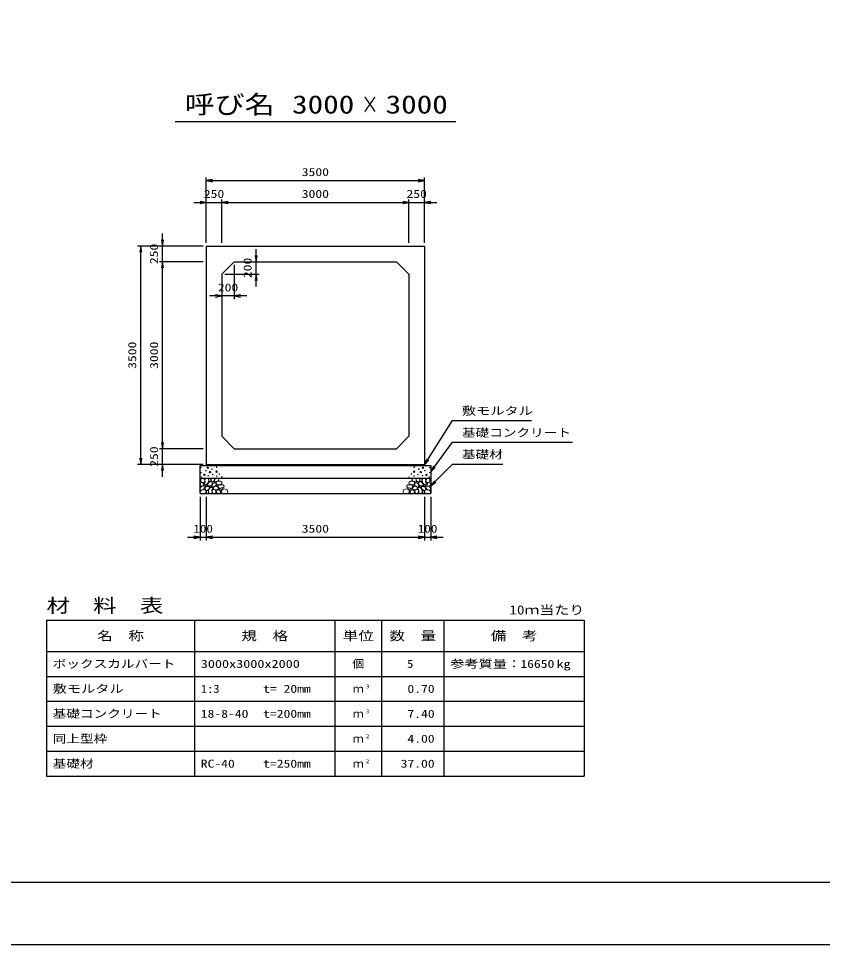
# Model space of a CAD drawing. Units: millimetres at full size. Extents: x 0 to 42050, y 0 to 29700.
# Drawn here: x 16265 to 29157, y 0 to 14850 of the extents above; entities that cross this region are included whole.
import ezdxf
from ezdxf.enums import TextEntityAlignment as Align

# ---------------------------------------------------------------- set-up
doc = ezdxf.new("R2010")
doc.units = ezdxf.units.MM
for name, color, linetype, lineweight in [('D-DCR-HCHn', 4, 'Continuous', 9), ('D-MTR-FRAM', 7, 'Continuous', 25), ('D-MTR-LINE', 7, 'Continuous', 25), ('D-STR-DIM', 7, 'Continuous', 25), ('D-STR-STRn', 1, 'Continuous', 25), ('D-STR-TXT', 7, 'Continuous', 25), ('D-TTL', 2, 'Continuous', 25), ('D-TTL-TXT', 7, 'Continuous', 25)]:
    doc.layers.add(name, color=color, linetype=linetype, lineweight=lineweight)
doc.layers.add('D-MTR', color=7, linetype='Continuous')
doc.layers.add('D-MTR-TXT', color=7, linetype='Continuous')
doc.styles.add('ＭＳ ゴシック', font='')
doc.styles.get('ＭＳ ゴシック').set_extended_font_data('MS Gothic')

# ---------------------------------------------------------------- blocks, each defined once
blk = doc.blocks.new('open_arrow')
at = {"color": 0, "linetype": 'Continuous', "lineweight": -2}
blk.add_lwpolyline([(7.5, 1.25), (0, 0), (7.5, -1.25)], dxfattribs=at)

msp = doc.modelspace()

# ---------------------------------------------------------------- linework, layer by layer
at = {"layer": 'D-DCR-HCHn'}
for points in [[(19238.998, 7469.493), (19212.994, 7475.271), (19189.879, 7463.714), (19186.99, 7437.71), (19192.769, 7417.485), (19221.662, 7408.817), (19241.887, 7408.817), (19250.555, 7423.263), (19250.555, 7455.046)], [(19262.112, 7472.382), (19253.444, 7446.378), (19256.334, 7417.485), (19236.109, 7385.702), (19262.112, 7371.256), (19291.006, 7385.702), (19308.342, 7408.817), (19314.12, 7446.378), (19308.342, 7466.603), (19291.006, 7475.271)], [(19317.01, 7466.603), (19317.01, 7431.931), (19331.456, 7423.263), (19345.903, 7431.931), (19348.792, 7452.157), (19345.903, 7469.493), (19325.678, 7475.271)], [(19365.601, 7418.845), (19353.999, 7426.941), (19352.006, 7454.16), (19361.557, 7475.616), (19385.582, 7478.128), (19405.263, 7472.156), (19406.848, 7460.53), (19404.014, 7436.921), (19388.752, 7427.586)], [(19381.681, 7394.73), (19393.297, 7400.817), (19404.296, 7406.161), (19410.86, 7419.065), (19405.554, 7427.961), (19395.968, 7430.014), (19380.137, 7421.115), (19368.42, 7412.605), (19369.515, 7404.944), (19373.895, 7397.527)], [(19431.239, 7411.998), (19441.02, 7423.092), (19458.359, 7429.342), (19472.287, 7438.717), (19476.55, 7453.49), (19470.013, 7467.695), (19456.369, 7476.218), (19440.845, 7477.886), (19425.522, 7475.424), (19415.719, 7466.98), (19408.918, 7449.457), (19407.379, 7432.722), (19411.1, 7422.871), (19413.729, 7413.23), (19422.948, 7409.842)], [(19452.727, 7372.135), (19442.952, 7375.066), (19438.675, 7380.928), (19435.905, 7396.938), (19439.816, 7418.619), (19465.776, 7428.926), (19495.648, 7428.926), (19523.03, 7413.998), (19527.653, 7398.004), (19523.385, 7386.63), (19510.583, 7381.299), (19489.247, 7377.745), (19462.931, 7372.013)], [(22597.273, 7372.135), (22607.048, 7375.066), (22611.325, 7380.928), (22614.095, 7396.938), (22610.184, 7418.619), (22584.224, 7428.926), (22554.352, 7428.926), (22526.97, 7413.998), (22522.347, 7398.004), (22526.615, 7386.63), (22539.417, 7381.299), (22560.753, 7377.745), (22587.069, 7372.013)], [(22618.761, 7411.998), (22608.98, 7423.092), (22591.641, 7429.342), (22577.713, 7438.717), (22573.45, 7453.49), (22579.987, 7467.695), (22593.631, 7476.218), (22609.155, 7477.886), (22624.478, 7475.424), (22634.281, 7466.98), (22641.082, 7449.457), (22642.621, 7432.722), (22638.9, 7422.871), (22636.271, 7413.23), (22627.052, 7409.842)], [(22668.319, 7394.73), (22656.703, 7400.817), (22645.704, 7406.161), (22639.14, 7419.065), (22644.446, 7427.961), (22654.032, 7430.014), (22669.863, 7421.115), (22681.58, 7412.605), (22680.485, 7404.944), (22676.105, 7397.527)], [(22684.399, 7418.845), (22696.001, 7426.941), (22697.994, 7454.16), (22688.443, 7475.616), (22664.418, 7478.128), (22644.737, 7472.156), (22643.152, 7460.53), (22645.986, 7436.921), (22661.248, 7427.586)], [(22732.99, 7466.603), (22732.99, 7431.931), (22718.544, 7423.263), (22704.097, 7431.931), (22701.208, 7452.157), (22704.097, 7469.493), (22724.322, 7475.271)], [(22787.888, 7472.382), (22796.556, 7446.378), (22793.666, 7417.485), (22813.891, 7385.702), (22787.888, 7371.256), (22758.994, 7385.702), (22741.658, 7408.817), (22735.88, 7446.378), (22741.658, 7466.603), (22758.994, 7475.271)], [(22811.002, 7469.493), (22837.006, 7475.271), (22860.121, 7463.714), (22863.01, 7437.71), (22857.231, 7417.485), (22828.338, 7408.817), (22808.113, 7408.817), (22799.445, 7423.263), (22799.445, 7455.046)], [(19184.101, 7397.26), (19175.433, 7371.256), (19186.99, 7353.92), (19215.883, 7351.03), (19235.61, 7359.499), (19227.441, 7379.924), (19233.219, 7391.481), (19221.662, 7403.038), (19204.326, 7408.817)], [(19238.944, 7301.261), (19260.346, 7333.365), (19257.671, 7341.39), (19228.243, 7349.416), (19201.49, 7346.741), (19182.763, 7330.689), (19180.087, 7311.962), (19182.763, 7293.235), (19204.165, 7287.884)], [(19249.645, 7234.378), (19268.372, 7242.404), (19273.723, 7269.157), (19263.021, 7287.884), (19244.294, 7293.235), (19220.217, 7290.56), (19193.464, 7279.859), (19180.087, 7263.807), (19180.087, 7245.08), (19188.113, 7234.378), (19220.217, 7237.054)], [(19267.891, 7371.256), (19253.444, 7359.698), (19259.223, 7351.03), (19279.448, 7351.03), (19288.116, 7353.92), (19293.895, 7365.477), (19285.227, 7374.145)], [(19313.852, 7301.261), (19327.229, 7333.365), (19316.527, 7346.741), (19284.424, 7346.741), (19271.047, 7341.39), (19257.671, 7322.663), (19257.671, 7306.612), (19271.047, 7285.209), (19287.099, 7282.534)], [(19308.502, 7242.404), (19308.502, 7274.508), (19295.125, 7282.534), (19281.749, 7274.508), (19279.073, 7255.781), (19281.749, 7239.729), (19300.476, 7234.378)], [(19311.231, 7403.038), (19296.784, 7368.366), (19308.342, 7353.92), (19343.013, 7353.92), (19357.46, 7359.698), (19371.907, 7379.924), (19371.907, 7397.26), (19357.46, 7420.374), (19340.124, 7423.263)], [(19359.332, 7237.054), (19367.358, 7261.131), (19364.683, 7287.884), (19383.41, 7317.313), (19359.332, 7330.689), (19332.579, 7317.313), (19316.527, 7295.91), (19311.177, 7261.131), (19316.527, 7242.404), (19332.579, 7234.378)], [(19353.982, 7330.689), (19367.358, 7341.39), (19362.007, 7349.416), (19343.28, 7349.416), (19335.254, 7346.741), (19329.904, 7336.04), (19337.93, 7328.014)], [(19383.109, 7333.224), (19370.35, 7337.579), (19369.086, 7365.688), (19379.964, 7390.928), (19410.015, 7405.156), (19432.452, 7399.405), (19433.795, 7368.924), (19423.477, 7356.886), (19395.401, 7341.311)], [(19380.735, 7239.729), (19404.812, 7234.378), (19426.215, 7245.08), (19428.89, 7269.157), (19423.539, 7287.884), (19396.786, 7295.91), (19378.059, 7295.91), (19370.033, 7282.534), (19370.033, 7253.106)], [(19443.981, 7290.925), (19408.607, 7297.521), (19393.56, 7309.658), (19388.808, 7328.655), (19403.492, 7343.022), (19432.102, 7351.082), (19453.749, 7338.154), (19467.74, 7320.74), (19463.78, 7303.062)], [(19462.239, 7353.692), (19462.239, 7364.551), (19455.72, 7369.466), (19444.97, 7370.609), (19436.278, 7367.18), (19433.19, 7356.664), (19440.738, 7348.891), (19450.802, 7344.319), (19460.409, 7348.319)], [(19439.869, 7276.931), (19458.084, 7292.234), (19484.219, 7291.97), (19502.17, 7276.931), (19504.81, 7249.227), (19492.666, 7233.924), (19458.876, 7231.549), (19442.509, 7241.311), (19435.645, 7263.738)], [(19488.634, 7315.297), (19480.545, 7319.592), (19469.424, 7327.928), (19464.874, 7336.518), (19464.874, 7355.212), (19478.523, 7370.37), (19508.349, 7374.159), (19540.449, 7370.117), (19556.12, 7358.585), (19560.164, 7340.462), (19547.761, 7329.388), (19537.436, 7325.361), (19520.312, 7323.128), (19504.987, 7320.305)], [(19509.876, 7277.808), (19497.748, 7283.743), (19491.39, 7290.697), (19492.71, 7307.843), (19502.307, 7316.236), (19522.7, 7321.151), (19539.015, 7321.271), (19544.293, 7309.761), (19532.814, 7299.51), (19522.239, 7290.35), (19518.573, 7281.331)], [(19553.293, 7232.112), (19536.233, 7236.916), (19524.939, 7244.601), (19519.893, 7259.011), (19517.01, 7272.7), (19528.544, 7293.594), (19551.131, 7307.524), (19585.492, 7302), (19612.645, 7291.913), (19619.133, 7261.652), (19613.366, 7239.317), (19586.934, 7232.593)], [(22496.707, 7232.112), (22513.767, 7236.916), (22525.061, 7244.601), (22530.107, 7259.011), (22532.99, 7272.7), (22521.456, 7293.594), (22498.869, 7307.524), (22464.508, 7302), (22437.355, 7291.913), (22430.867, 7261.652), (22436.634, 7239.317), (22463.066, 7232.593)], [(22561.366, 7315.297), (22569.455, 7319.592), (22580.576, 7327.928), (22585.126, 7336.518), (22585.126, 7355.212), (22571.477, 7370.37), (22541.651, 7374.159), (22509.551, 7370.117), (22493.88, 7358.585), (22489.836, 7340.462), (22502.239, 7329.388), (22512.564, 7325.361), (22529.688, 7323.128), (22545.013, 7320.305)], [(22540.124, 7277.808), (22552.252, 7283.743), (22558.61, 7290.697), (22557.29, 7307.843), (22547.693, 7316.236), (22527.3, 7321.151), (22510.985, 7321.271), (22505.707, 7309.761), (22517.186, 7299.51), (22527.761, 7290.35), (22531.427, 7281.331)], [(22610.131, 7276.931), (22591.916, 7292.234), (22565.781, 7291.97), (22547.83, 7276.931), (22545.19, 7249.227), (22557.334, 7233.924), (22591.124, 7231.549), (22607.491, 7241.311), (22614.355, 7263.738)], [(22606.019, 7290.925), (22641.393, 7297.521), (22656.44, 7309.658), (22661.192, 7328.655), (22646.508, 7343.022), (22617.898, 7351.082), (22596.251, 7338.154), (22582.26, 7320.74), (22586.22, 7303.062)], [(22587.761, 7353.692), (22587.761, 7364.551), (22594.28, 7369.466), (22605.03, 7370.609), (22613.722, 7367.18), (22616.81, 7356.664), (22609.262, 7348.891), (22599.198, 7344.319), (22589.591, 7348.319)], [(22666.891, 7333.224), (22679.65, 7337.579), (22680.914, 7365.688), (22670.036, 7390.928), (22639.985, 7405.156), (22617.548, 7399.405), (22616.205, 7368.924), (22626.523, 7356.886), (22654.599, 7341.311)], [(22669.265, 7239.729), (22645.188, 7234.378), (22623.785, 7245.08), (22621.11, 7269.157), (22626.461, 7287.884), (22653.214, 7295.91), (22671.941, 7295.91), (22679.967, 7282.534), (22679.967, 7253.106)], [(22690.668, 7237.054), (22682.642, 7261.131), (22685.317, 7287.884), (22666.59, 7317.313), (22690.668, 7330.689), (22717.421, 7317.313), (22733.473, 7295.91), (22738.823, 7261.131), (22733.473, 7242.404), (22717.421, 7234.378)], [(22738.769, 7403.038), (22753.216, 7368.366), (22741.658, 7353.92), (22706.987, 7353.92), (22692.54, 7359.698), (22678.093, 7379.924), (22678.093, 7397.26), (22692.54, 7420.374), (22709.876, 7423.263)], [(22696.018, 7330.689), (22682.642, 7341.39), (22687.993, 7349.416), (22706.72, 7349.416), (22714.746, 7346.741), (22720.096, 7336.04), (22712.07, 7328.014)], [(22736.148, 7301.261), (22722.771, 7333.365), (22733.473, 7346.741), (22765.576, 7346.741), (22778.953, 7341.39), (22792.329, 7322.663), (22792.329, 7306.612), (22778.953, 7285.209), (22762.901, 7282.534)], [(22741.498, 7242.404), (22741.498, 7274.508), (22754.875, 7282.534), (22768.251, 7274.508), (22770.927, 7255.781), (22768.251, 7239.729), (22749.524, 7234.378)], [(22782.109, 7371.256), (22796.556, 7359.698), (22790.777, 7351.03), (22770.552, 7351.03), (22761.884, 7353.92), (22756.105, 7365.477), (22764.773, 7374.145)], [(22800.355, 7234.378), (22781.628, 7242.404), (22776.277, 7269.157), (22786.979, 7287.884), (22805.706, 7293.235), (22829.783, 7290.56), (22856.536, 7279.859), (22869.913, 7263.807), (22869.913, 7245.08), (22861.887, 7234.378), (22829.783, 7237.054)], [(22811.056, 7301.261), (22789.654, 7333.365), (22792.329, 7341.39), (22821.757, 7349.416), (22848.51, 7346.741), (22867.237, 7330.689), (22869.913, 7311.962), (22867.237, 7293.235), (22845.835, 7287.884)], [(22865.899, 7397.26), (22874.567, 7371.256), (22863.01, 7353.92), (22834.117, 7351.03), (22814.39, 7359.499), (22822.559, 7379.924), (22816.781, 7391.481), (22828.338, 7403.038), (22845.674, 7408.817)]]:
    msp.add_lwpolyline(points, close=True, dxfattribs=at)
for centre, radius in [((19191.091, 7646.145), 4.5), ((19268.437, 7598.641), 4.5), ((19300.004, 7646.145), 11.25), ((19334.996, 7574.955), 11.25), ((19366.563, 7622.459), 4.5), ((19440.741, 7583.204), 11.25), ((19442.197, 7655.221), 4.5), ((22609.259, 7583.204), 11.25), ((22607.803, 7655.221), 4.5), ((22683.437, 7622.459), 4.5), ((22715.004, 7574.955), 11.25), ((22749.996, 7646.145), 11.25), ((22781.563, 7598.641), 4.5), ((22858.909, 7646.145), 4.5), ((19192.803, 7565.879), 4.5), ((19201.905, 7497.286), 4.5), ((19244.855, 7530.444), 11.25), ((19306.552, 7518.646), 4.5), ((19380.06, 7535.807), 4.5), ((19441.763, 7511.675), 4.5), ((19483.942, 7543.293), 4.5), ((19523.193, 7497.037), 4.5), ((22526.807, 7497.037), 4.5), ((22566.058, 7543.293), 4.5), ((22608.237, 7511.675), 4.5), ((22669.94, 7535.807), 4.5), ((22743.448, 7518.646), 4.5), ((22805.145, 7530.444), 11.25), ((22848.095, 7497.286), 4.5), ((22857.197, 7565.879), 4.5)]:
    msp.add_circle(centre, radius, dxfattribs=at)
at = {"layer": 'D-MTR-FRAM'}
for p, q in [((16712.5, 5200), (25337.5, 5200)), ((16712.5, 5200), (16712.5, 2700)), ((25337.5, 5200), (25337.5, 2700)), ((16712.5, 2700), (25337.5, 2700))]:
    msp.add_line(p, q, dxfattribs=at)
at = {"layer": 'D-MTR-LINE'}
for p, q in [((19087.5, 5200), (19087.5, 2700)), ((21337.5, 5200), (21337.5, 2700)), ((22087.5, 5200), (22087.5, 2700)), ((23087.5, 5200), (23087.5, 2700)), ((16712.5, 4700), (25337.5, 4700)), ((16712.5, 4300), (25337.5, 4300)), ((16712.5, 3900), (25337.5, 3900)), ((16712.5, 3500), (25337.5, 3500)), ((16712.5, 3100), (25337.5, 3100))]:
    msp.add_line(p, q, dxfattribs=at)
at = {"layer": 'D-STR-DIM'}
for p, q in [((19275, 11250), (19275, 12300)), ((19275, 12250), (22775, 12250)), ((22775, 11250), (22775, 12300)), ((19075, 11900), (19725, 11900)), ((19275, 11250), (19275, 11950)), ((19525, 11250), (19525, 11950)), ((19525, 11250), (19525, 11950)), ((19525, 11900), (22525, 11900)), ((22325, 11900), (22975, 11900)), ((22525, 11250), (22525, 11950)), ((22525, 11250), (22525, 11950)), ((22775, 11250), (22775, 11950)), ((18575, 10750), (18575, 11400)), ((19225, 11200), (18175, 11200)), ((18225, 7700), (18225, 11200)), ((19225, 11200), (18525, 11200)), ((20075, 10550), (20075, 11150)), ((19225, 10950), (18525, 10950)), ((19225, 10950), (18525, 10950)), ((18575, 7950), (18575, 10950)), ((19725, 10900), (19725, 10350)), ((19775, 10950), (20125, 10950)), ((19525, 10700), (19525, 10350)), ((19575, 10750), (20125, 10750)), ((19925, 10400), (19325, 10400)), ((18575, 7500), (18575, 8150)), ((19225, 7950), (18525, 7950)), ((19225, 7950), (18525, 7950)), ((19225, 7700), (18175, 7700)), ((19225, 7700), (18525, 7700)), ((19175, 7180), (19175, 6480)), ((19275, 7180), (19275, 6480)), ((19275, 7180), (19275, 6480)), ((22775, 7180), (22775, 6480)), ((22775, 7180), (22775, 6480)), ((22875, 7180), (22875, 6480)), ((18975, 6530), (19475, 6530)), ((19275, 6530), (22775, 6530)), ((22575, 6530), (23075, 6530))]:
    msp.add_line(p, q, dxfattribs=at)
at = {"layer": 'D-STR-STRn'}
for p, q in [((19275, 11200), (22775, 11200)), ((19275, 11200), (19275, 7700)), ((22775, 11200), (22775, 7700)), ((19525, 10750), (19725, 10950)), ((19725, 10950), (22325, 10950)), ((22325, 10950), (22525, 10750)), ((19525, 10750), (19525, 8150)), ((22525, 10750), (22525, 8150)), ((19725, 7950), (19525, 8150)), ((22525, 8150), (22325, 7950)), ((19725, 7950), (22325, 7950)), ((19175, 7230), (19175, 7680)), ((19175, 7680), (22875, 7680)), ((19275, 7700), (19275, 7680)), ((19275, 7700), (22775, 7700)), ((22775, 7700), (22775, 7680)), ((22875, 7680), (22875, 7230)), ((19175, 7480), (22875, 7480)), ((19175, 7230), (22875, 7230))]:
    msp.add_line(p, q, dxfattribs=at)
at = {"layer": 'D-STR-TXT'}
for points in [[(22775, 7690), (23225, 8405), (23325, 8405), (24491.624, 8405)], [(22875, 7580), (23225, 8055), (23325, 8055), (25150.761, 8055)], [(22875, 7355), (23225, 7705), (23325, 7705), (24032.36, 7705)]]:
    msp.add_lwpolyline(points, dxfattribs=at)
at = {"layer": 'D-TTL'}
for points in [[(0, 0), (42050, 0), (42050, 29700), (0, 29700)], [(1000, 1000), (41050, 1000), (41050, 28700), (1000, 28700)]]:
    msp.add_lwpolyline(points, close=True, dxfattribs=at)
at = {"layer": 'D-TTL-TXT'}
msp.add_line((18775, 13200), (23275, 13200), dxfattribs=at)

# ---------------------------------------------------------------- block references
at = {"layer": 'D-STR-DIM', "xscale": 13.3, "yscale": 13.3}
for p in [(19275, 12250), (19525, 11900), (19525, 11900), (22775, 11900), (19725, 10400), (19275, 6530), (19275, 6530), (22875, 6530)]:
    msp.add_blockref('open_arrow', p, dxfattribs=at)
for p, rotation in [((22775, 12250), 180), ((19275, 11900), 180), ((22525, 11900), 180), ((22525, 11900), 180), ((18575, 11200), 90), ((18225, 11200), 270), ((20075, 10950), 90), ((18575, 10950), 270), ((18575, 10950), 270), ((20075, 10750), 270), ((19525, 10400), 180), ((18575, 7950), 90), ((18575, 7950), 90), ((18225, 7700), 90), ((18575, 7700), 270), ((19175, 6530), 180), ((22775, 6530), 180), ((22775, 6530), 180)]:
    msp.add_blockref('open_arrow', p, dxfattribs=dict(at, rotation=rotation))
at = {"layer": 'D-STR-TXT', "xscale": 13.3, "yscale": 13.3}
for p, rotation in [((22775, 7690), 57.8), ((22875, 7580), 53.6), ((22875, 7355), 45)]:
    msp.add_blockref('open_arrow', p, dxfattribs=dict(at, rotation=rotation))

# ---------------------------------------------------------------- texts
at = {"layer": 'D-MTR', "style": 'ＭＳ ゴシック', "width": 1.25}
msp.add_text('材\u3000料\u3000表', height=219.9, dxfattribs=at).set_placement((16712.5, 5260), align=Align.BOTTOM_LEFT)
at = {"layer": 'D-MTR', "style": 'ＭＳ ゴシック', "width": 1.2}
msp.add_text('10ｍ当たり', height=146.6, dxfattribs=at).set_placement((25337.5, 5248.333), align=Align.BOTTOM_RIGHT)
at = {"layer": 'D-MTR-TXT', "style": 'ＭＳ ゴシック'}
for s, height, width, p in [('名\u3000称', 146.6, 1.25, (17900, 4950)), ('規\u3000格', 146.6, 1.25, (20212.5, 4950)), ('単位', 146.6, 1.25, (21712.5, 4950)), ('数\u3000量', 146.6, 1.25, (22587.5, 4950)), ('備\u3000考', 146.6, 1.25, (24212.5, 4950)), ('個', 128.3, 1.1, (21712.5, 4500))]:
    msp.add_text(s, height=height, dxfattribs=dict(at, width=width)).set_placement(p, align=Align.MIDDLE_CENTER)
for s, width, p in [('ボックスカルバート', 1.25, (16812.5, 4500)), ('3000x3000x2000', 1.3, (19187.5, 4500)), ('参考質量：     kg', 1.3, (23187.5, 4500)), ('敷モルタル', 1.3, (16812.5, 4100)), ('1:3', 1.15, (19187.5, 4100)), ('t= 20mm', 1.25, (20187.5, 4100)), ('基礎コンクリート', 1.25, (16812.5, 3700)), ('18-8-40', 1.25, (19187.5, 3700)), ('t=200mm', 1.25, (20187.5, 3700)), ('同上型枠', 1.25, (16812.5, 3300)), ('基礎材', 1.25, (16812.5, 2900)), ('RC-40', 1.25, (19187.5, 2900)), ('t=250mm', 1.25, (20187.5, 2900))]:
    msp.add_text(s, height=128.3, dxfattribs=dict(at, width=width)).set_placement(p, align=Align.MIDDLE_LEFT)
for s, width, p in [('5', 1.15, (22596.383, 4500)), ('16650', 1.25, (24857.5, 4500)), ('0.70', 1.25, (22937.5, 4100)), ('7.40', 1.25, (22937.5, 3700)), ('4.00', 1.25, (22937.5, 3300)), ('37.00', 1.25, (22937.5, 2900))]:
    msp.add_text(s, height=128.3, dxfattribs=dict(at, width=width)).set_placement(p, align=Align.MIDDLE_RIGHT)
at = {"layer": 'D-MTR-TXT', "style": 'ＭＳ ゴシック', "width": 1.15}
for s, p in [('3', (21837.5, 4088.333)), ('3', (21837.5, 3688.333)), ('2', (21837.5, 3288.333)), ('2', (21837.5, 2888.333))]:
    msp.add_text(s, height=64.15, dxfattribs=at).set_placement(p, align=Align.BOTTOM_LEFT)
at = {"layer": 'D-MTR-TXT', "style": 'ＭＳ ゴシック'}
for p in [(21712.5, 4100), (21712.5, 3700), (21712.5, 3300), (21712.5, 2900)]:
    msp.add_text('ｍ', height=128.3, dxfattribs=at).set_placement(p, align=Align.MIDDLE_CENTER)
at = {"layer": 'D-STR-DIM', "style": 'ＭＳ ゴシック'}
for s, width, p in [('3500', 1.25, (21025, 12387.5)), ('250', 1.25, (19400, 12037.5)), ('3000', 1.25, (21025, 12037.5)), ('250', 1.25, (22650, 12037.5)), ('200', 1.25, (19625, 10537.5)), ('100', 1.2, (19225, 6667.5)), ('3500', 1.25, (21025, 6667.5)), ('100', 1.2, (22825, 6667.5))]:
    msp.add_text(s, height=128.3, dxfattribs=dict(at, width=width)).set_placement(p, align=Align.MIDDLE_CENTER)
at = {"layer": 'D-STR-DIM', "style": 'ＭＳ ゴシック', "width": 1.25}
for s, p in [('250', (18437.5, 11075)), ('200', (19937.5, 10850)), ('3500', (18087.5, 9450)), ('3000', (18437.5, 9450)), ('250', (18437.5, 7825))]:
    msp.add_text(s, height=128.3, rotation=90, dxfattribs=at).set_placement(p, align=Align.MIDDLE_CENTER)
at = {"layer": 'D-STR-TXT', "style": 'ＭＳ ゴシック'}
for s, width, p in [('敷モルタル', 1.3, (23375, 8455)), ('基礎コンクリート', 1.25, (23375, 8105)), ('基礎材', 1.25, (23375, 7755))]:
    msp.add_text(s, height=128.3, dxfattribs=dict(at, width=width)).set_placement(p, align=Align.BOTTOM_LEFT)
at = {"layer": 'D-TTL-TXT', "style": 'ＭＳ ゴシック'}
for s, width, p in [('呼び名', 1.2, (19650, 13237.5)), ('3000', 1.25, (21150, 13237.5)), ('×', 0.7, (21900, 13237.5)), ('3000', 1.25, (22650, 13237.5))]:
    msp.add_text(s, height=293.3, dxfattribs=dict(at, width=width)).set_placement(p, align=Align.BOTTOM_CENTER)

doc.saveas('drawing.dxf')
